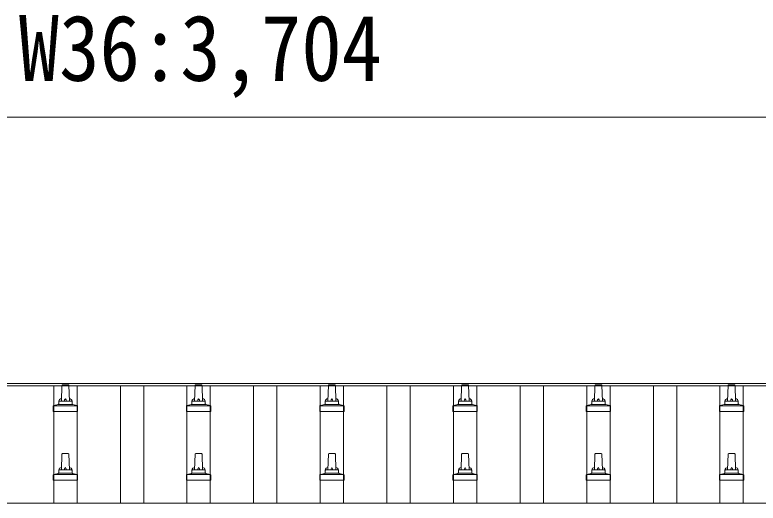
# Model space of a CAD drawing. Units: millimetres, scale not verified. Extents: x -14053 to 14053, y -9700 to 9700.
# Drawn here: x -6496 to -5380, y 3406 to 4138 of the extents above; entities that cross this region are included whole.
import ezdxf
from ezdxf.enums import TextEntityAlignment as Align

# ---------------------------------------------------------------- set-up
doc = ezdxf.new("R2010")
doc.units = ezdxf.units.MM
doc.header["$LTSCALE"] = 50
for name, color, linetype, lineweight in [('0-2_建具', 4, 'Continuous', 9), ('0-6_手摺', 5, 'Continuous', 5), ('0-8_外構', 6, 'Continuous', 9)]:
    doc.layers.add(name, color=color, linetype=linetype, lineweight=lineweight)
doc.styles.add('ＭＳ ゴシック', font='')
doc.styles.get('ＭＳ ゴシック').set_extended_font_data('MS Gothic')

msp = doc.modelspace()

# ---------------------------------------------------------------- linework, layer by layer
at = {"layer": '0-2_建具'}
for p, q in [((-8042.69, 3585.18), (-4396.69, 3585.18)), ((-8042.69, 3581.59), (-4396.69, 3581.59)), ((-6437.19, 3405.57), (-6437.19, 3581.59)), ((-6402.19, 3405.57), (-6402.19, 3581.59)), ((-6337.19, 3405.57), (-6337.19, 3581.59)), ((-6302.19, 3405.57), (-6302.19, 3581.59)), ((-6237.19, 3405.57), (-6237.19, 3581.59)), ((-6202.19, 3405.57), (-6202.19, 3581.59)), ((-6137.19, 3405.57), (-6137.19, 3581.59)), ((-6102.19, 3405.57), (-6102.19, 3581.59)), ((-6037.19, 3405.57), (-6037.19, 3581.59)), ((-6002.19, 3405.57), (-6002.19, 3581.59)), ((-5937.19, 3405.57), (-5937.19, 3581.59)), ((-5902.19, 3405.57), (-5902.19, 3581.59)), ((-5837.19, 3405.57), (-5837.19, 3581.59)), ((-5802.19, 3405.57), (-5802.19, 3581.59)), ((-5737.19, 3405.57), (-5737.19, 3581.59)), ((-5702.19, 3405.57), (-5702.19, 3581.59)), ((-5637.19, 3405.57), (-5637.19, 3581.59)), ((-5602.19, 3405.57), (-5602.19, 3581.59)), ((-5537.19, 3405.57), (-5537.19, 3581.59)), ((-5502.19, 3405.57), (-5502.19, 3581.59)), ((-5437.19, 3405.57), (-5437.19, 3581.59)), ((-5402.19, 3405.57), (-5402.19, 3581.59)), ((-8040.69, 3405.57), (-4398.69, 3405.57))]:
    msp.add_line(p, q, dxfattribs=at)
at = {"layer": '0-6_手摺'}
for p, q in [((-6425.69, 3558.66), (-6424.97, 3582.18)), ((-6423.97, 3583.16), (-6415.42, 3583.16)), ((-6414.42, 3582.18), (-6413.69, 3558.66)), ((-6225.69, 3558.66), (-6224.97, 3582.18)), ((-6223.97, 3583.16), (-6215.42, 3583.16)), ((-6214.42, 3582.18), (-6213.69, 3558.66)), ((-6025.69, 3558.66), (-6024.97, 3582.18)), ((-6023.97, 3583.16), (-6015.42, 3583.16)), ((-6014.42, 3582.18), (-6013.69, 3558.66)), ((-5825.69, 3558.66), (-5824.97, 3582.18)), ((-5823.97, 3583.16), (-5815.42, 3583.16)), ((-5814.42, 3582.18), (-5813.69, 3558.66)), ((-5625.69, 3558.66), (-5624.97, 3582.18)), ((-5623.97, 3583.16), (-5615.42, 3583.16)), ((-5614.42, 3582.18), (-5613.69, 3558.66)), ((-5425.69, 3558.66), (-5424.97, 3582.18)), ((-5423.97, 3583.16), (-5415.42, 3583.16)), ((-5414.42, 3582.18), (-5413.69, 3558.66)), ((-6437.94, 3543.16), (-6437.94, 3550.87)), ((-6437.56, 3551.66), (-6401.82, 3551.66)), ((-6437.18, 3551.84), (-6430.46, 3553.47)), ((-6430.07, 3553.66), (-6409.31, 3553.66)), ((-6429.69, 3554.45), (-6429.69, 3558.66)), ((-6428.69, 3558.66), (-6410.69, 3558.66)), ((-6409.69, 3554.45), (-6409.69, 3558.66)), ((-6402.21, 3551.84), (-6408.93, 3553.47)), ((-6401.44, 3543.16), (-6401.44, 3550.87)), ((-6237.94, 3543.16), (-6237.94, 3550.87)), ((-6237.56, 3551.66), (-6201.82, 3551.66)), ((-6237.18, 3551.84), (-6230.46, 3553.47)), ((-6230.07, 3553.66), (-6209.31, 3553.66)), ((-6229.69, 3554.45), (-6229.69, 3558.66)), ((-6228.69, 3558.66), (-6210.69, 3558.66)), ((-6209.69, 3554.45), (-6209.69, 3558.66)), ((-6202.21, 3551.84), (-6208.93, 3553.47)), ((-6201.44, 3543.16), (-6201.44, 3550.87)), ((-6037.94, 3543.16), (-6037.94, 3550.87)), ((-6037.56, 3551.66), (-6001.82, 3551.66)), ((-6037.18, 3551.84), (-6030.46, 3553.47)), ((-6030.07, 3553.66), (-6009.31, 3553.66)), ((-6029.69, 3554.45), (-6029.69, 3558.66)), ((-6028.69, 3558.66), (-6010.69, 3558.66)), ((-6009.69, 3554.45), (-6009.69, 3558.66)), ((-6002.21, 3551.84), (-6008.93, 3553.47)), ((-6001.44, 3543.16), (-6001.44, 3550.87)), ((-5837.94, 3543.16), (-5837.94, 3550.87)), ((-5837.56, 3551.66), (-5801.82, 3551.66)), ((-5837.18, 3551.84), (-5830.46, 3553.47)), ((-5830.07, 3553.66), (-5809.31, 3553.66)), ((-5829.69, 3554.45), (-5829.69, 3558.66)), ((-5828.69, 3558.66), (-5810.69, 3558.66)), ((-5809.69, 3554.45), (-5809.69, 3558.66)), ((-5802.21, 3551.84), (-5808.93, 3553.47)), ((-5801.44, 3543.16), (-5801.44, 3550.87)), ((-5637.94, 3543.16), (-5637.94, 3550.87)), ((-5637.56, 3551.66), (-5601.82, 3551.66)), ((-5637.18, 3551.84), (-5630.46, 3553.47)), ((-5630.07, 3553.66), (-5609.31, 3553.66)), ((-5629.69, 3554.45), (-5629.69, 3558.66)), ((-5628.69, 3558.66), (-5610.69, 3558.66)), ((-5609.69, 3554.45), (-5609.69, 3558.66)), ((-5602.21, 3551.84), (-5608.93, 3553.47)), ((-5601.44, 3543.16), (-5601.44, 3550.87)), ((-5437.94, 3543.16), (-5437.94, 3550.87)), ((-5437.56, 3551.66), (-5401.82, 3551.66)), ((-5437.18, 3551.84), (-5430.46, 3553.47)), ((-5430.07, 3553.66), (-5409.31, 3553.66)), ((-5429.69, 3554.45), (-5429.69, 3558.66)), ((-5428.69, 3558.66), (-5410.69, 3558.66)), ((-5409.69, 3554.45), (-5409.69, 3558.66)), ((-5402.21, 3551.84), (-5408.93, 3553.47)), ((-5401.44, 3543.16), (-5401.44, 3550.87)), ((-6401.44, 3543.16), (-6437.94, 3543.16)), ((-6201.44, 3543.16), (-6237.94, 3543.16)), ((-6001.44, 3543.16), (-6037.94, 3543.16)), ((-5801.44, 3543.16), (-5837.94, 3543.16)), ((-5601.44, 3543.16), (-5637.94, 3543.16)), ((-5401.44, 3543.16), (-5437.94, 3543.16)), ((-6425.69, 3455.33), (-6424.97, 3478.85)), ((-6423.97, 3479.83), (-6415.42, 3479.83)), ((-6414.42, 3478.85), (-6413.69, 3455.33)), ((-6225.69, 3455.33), (-6224.97, 3478.85)), ((-6223.97, 3479.83), (-6215.42, 3479.83)), ((-6214.42, 3478.85), (-6213.69, 3455.33)), ((-6025.69, 3455.33), (-6024.97, 3478.85)), ((-6023.97, 3479.83), (-6015.42, 3479.83)), ((-6014.42, 3478.85), (-6013.69, 3455.33)), ((-5825.69, 3455.33), (-5824.97, 3478.85)), ((-5823.97, 3479.83), (-5815.42, 3479.83)), ((-5814.42, 3478.85), (-5813.69, 3455.33)), ((-5625.69, 3455.33), (-5624.97, 3478.85)), ((-5623.97, 3479.83), (-5615.42, 3479.83)), ((-5614.42, 3478.85), (-5613.69, 3455.33)), ((-5425.69, 3455.33), (-5424.97, 3478.85)), ((-5423.97, 3479.83), (-5415.42, 3479.83)), ((-5414.42, 3478.85), (-5413.69, 3455.33)), ((-6437.94, 3439.83), (-6437.94, 3447.54)), ((-6437.56, 3448.33), (-6401.82, 3448.33)), ((-6437.18, 3448.51), (-6430.46, 3450.14)), ((-6430.07, 3450.33), (-6409.31, 3450.33)), ((-6429.69, 3451.11), (-6429.69, 3455.33)), ((-6428.69, 3455.33), (-6410.69, 3455.33)), ((-6409.69, 3451.11), (-6409.69, 3455.33)), ((-6402.21, 3448.51), (-6408.93, 3450.14)), ((-6401.44, 3439.83), (-6401.44, 3447.54)), ((-6237.94, 3439.83), (-6237.94, 3447.54)), ((-6237.56, 3448.33), (-6201.82, 3448.33)), ((-6237.18, 3448.51), (-6230.46, 3450.14)), ((-6230.07, 3450.33), (-6209.31, 3450.33)), ((-6229.69, 3451.11), (-6229.69, 3455.33)), ((-6228.69, 3455.33), (-6210.69, 3455.33)), ((-6209.69, 3451.11), (-6209.69, 3455.33)), ((-6202.21, 3448.51), (-6208.93, 3450.14)), ((-6201.44, 3439.83), (-6201.44, 3447.54)), ((-6037.94, 3439.83), (-6037.94, 3447.54)), ((-6037.56, 3448.33), (-6001.82, 3448.33)), ((-6037.18, 3448.51), (-6030.46, 3450.14)), ((-6030.07, 3450.33), (-6009.31, 3450.33)), ((-6029.69, 3451.11), (-6029.69, 3455.33)), ((-6028.69, 3455.33), (-6010.69, 3455.33)), ((-6009.69, 3451.11), (-6009.69, 3455.33)), ((-6002.21, 3448.51), (-6008.93, 3450.14)), ((-6001.44, 3439.83), (-6001.44, 3447.54)), ((-5837.94, 3439.83), (-5837.94, 3447.54)), ((-5837.56, 3448.33), (-5801.82, 3448.33)), ((-5837.18, 3448.51), (-5830.46, 3450.14)), ((-5830.07, 3450.33), (-5809.31, 3450.33)), ((-5829.69, 3451.11), (-5829.69, 3455.33)), ((-5828.69, 3455.33), (-5810.69, 3455.33)), ((-5809.69, 3451.11), (-5809.69, 3455.33)), ((-5802.21, 3448.51), (-5808.93, 3450.14)), ((-5801.44, 3439.83), (-5801.44, 3447.54)), ((-5637.94, 3439.83), (-5637.94, 3447.54)), ((-5637.56, 3448.33), (-5601.82, 3448.33)), ((-5637.18, 3448.51), (-5630.46, 3450.14)), ((-5630.07, 3450.33), (-5609.31, 3450.33)), ((-5629.69, 3451.11), (-5629.69, 3455.33)), ((-5628.69, 3455.33), (-5610.69, 3455.33)), ((-5609.69, 3451.11), (-5609.69, 3455.33)), ((-5602.21, 3448.51), (-5608.93, 3450.14)), ((-5601.44, 3439.83), (-5601.44, 3447.54)), ((-5437.94, 3439.83), (-5437.94, 3447.54)), ((-5437.56, 3448.33), (-5401.82, 3448.33)), ((-5437.18, 3448.51), (-5430.46, 3450.14)), ((-5430.07, 3450.33), (-5409.31, 3450.33)), ((-5429.69, 3451.11), (-5429.69, 3455.33)), ((-5428.69, 3455.33), (-5410.69, 3455.33)), ((-5409.69, 3451.11), (-5409.69, 3455.33)), ((-5402.21, 3448.51), (-5408.93, 3450.14)), ((-5401.44, 3439.83), (-5401.44, 3447.54)), ((-6401.44, 3439.83), (-6437.94, 3439.83)), ((-6201.44, 3439.83), (-6237.94, 3439.83)), ((-6001.44, 3439.83), (-6037.94, 3439.83)), ((-5801.44, 3439.83), (-5837.94, 3439.83)), ((-5601.44, 3439.83), (-5637.94, 3439.83)), ((-5401.44, 3439.83), (-5437.94, 3439.83))]:
    msp.add_line(p, q, dxfattribs=at)
for centre, radius, start, end in [((-6423.97, 3582.16), 1, 90, 178.60509), ((-6415.42, 3582.16), 1, 1.39491, 90), ((-6223.97, 3582.16), 1, 90, 178.60509), ((-6215.42, 3582.16), 1, 1.39491, 90), ((-6023.97, 3582.16), 1, 90, 178.60509), ((-6015.42, 3582.16), 1, 1.39491, 90), ((-5823.97, 3582.16), 1, 90, 178.60509), ((-5815.42, 3582.16), 1, 1.39491, 90), ((-5623.97, 3582.16), 1, 90, 178.60509), ((-5615.42, 3582.16), 1, 1.39491, 90), ((-5423.97, 3582.16), 1, 90, 178.60509), ((-5415.42, 3582.16), 1, 1.39491, 90), ((-6425.61, 3558.02), 4.13, 90, 171.17633), ((-6416.36, 3558.66), 4.83, 133.60282, 180), ((-6423.03, 3558.66), 4.83, 0, 46.39718), ((-6413.78, 3558.02), 4.13, 8.82367, 90), ((-6225.61, 3558.02), 4.13, 90, 171.17633), ((-6216.36, 3558.66), 4.83, 133.60282, 180), ((-6223.03, 3558.66), 4.83, 0, 46.39718), ((-6213.78, 3558.02), 4.13, 8.82367, 90), ((-6025.61, 3558.02), 4.13, 90, 171.17633), ((-6016.36, 3558.66), 4.83, 133.60282, 180), ((-6023.03, 3558.66), 4.83, 0, 46.39718), ((-6013.78, 3558.02), 4.13, 8.82367, 90), ((-5825.61, 3558.02), 4.13, 90, 171.17633), ((-5816.36, 3558.66), 4.83, 133.60282, 180), ((-5823.03, 3558.66), 4.83, 0, 46.39718), ((-5813.78, 3558.02), 4.13, 8.82367, 90), ((-5625.61, 3558.02), 4.13, 90, 171.17633), ((-5616.36, 3558.66), 4.83, 133.60282, 180), ((-5623.03, 3558.66), 4.83, 0, 46.39718), ((-5613.78, 3558.02), 4.13, 8.82367, 90), ((-5425.61, 3558.02), 4.13, 90, 171.17633), ((-5416.36, 3558.66), 4.83, 133.60282, 180), ((-5423.03, 3558.66), 4.83, 0, 46.39718), ((-5413.78, 3558.02), 4.13, 8.82367, 90), ((-6436.94, 3550.87), 1, 103.62699, 180), ((-6430.69, 3554.45), 1, 283.62699, 0), ((-6428.69, 3557.66), 1, 90, 180), ((-6410.69, 3557.66), 1, 0, 90), ((-6408.69, 3554.45), 1, 180, 256.37301), ((-6402.44, 3550.87), 1, 0, 76.37301), ((-6236.94, 3550.87), 1, 103.62699, 180), ((-6230.69, 3554.45), 1, 283.62699, 0), ((-6228.69, 3557.66), 1, 90, 180), ((-6210.69, 3557.66), 1, 0, 90), ((-6208.69, 3554.45), 1, 180, 256.37301), ((-6202.44, 3550.87), 1, 0, 76.37301), ((-6036.94, 3550.87), 1, 103.62699, 180), ((-6030.69, 3554.45), 1, 283.62699, 0), ((-6028.69, 3557.66), 1, 90, 180), ((-6010.69, 3557.66), 1, 0, 90), ((-6008.69, 3554.45), 1, 180, 256.37301), ((-6002.44, 3550.87), 1, 0, 76.37301), ((-5836.94, 3550.87), 1, 103.62699, 180), ((-5830.69, 3554.45), 1, 283.62699, 0), ((-5828.69, 3557.66), 1, 90, 180), ((-5810.69, 3557.66), 1, 0, 90), ((-5808.69, 3554.45), 1, 180, 256.37301), ((-5802.44, 3550.87), 1, 0, 76.37301), ((-5636.94, 3550.87), 1, 103.62699, 180), ((-5630.69, 3554.45), 1, 283.62699, 0), ((-5628.69, 3557.66), 1, 90, 180), ((-5610.69, 3557.66), 1, 0, 90), ((-5608.69, 3554.45), 1, 180, 256.37301), ((-5602.44, 3550.87), 1, 0, 76.37301), ((-5436.94, 3550.87), 1, 103.62699, 180), ((-5430.69, 3554.45), 1, 283.62699, 0), ((-5428.69, 3557.66), 1, 90, 180), ((-5410.69, 3557.66), 1, 0, 90), ((-5408.69, 3554.45), 1, 180, 256.37301), ((-5402.44, 3550.87), 1, 0, 76.37301), ((-6423.97, 3478.83), 1, 90, 178.60509), ((-6415.42, 3478.83), 1, 1.39491, 90), ((-6223.97, 3478.83), 1, 90, 178.60509), ((-6215.42, 3478.83), 1, 1.39491, 90), ((-6023.97, 3478.83), 1, 90, 178.60509), ((-6015.42, 3478.83), 1, 1.39491, 90), ((-5823.97, 3478.83), 1, 90, 178.60509), ((-5815.42, 3478.83), 1, 1.39491, 90), ((-5623.97, 3478.83), 1, 90, 178.60509), ((-5615.42, 3478.83), 1, 1.39491, 90), ((-5423.97, 3478.83), 1, 90, 178.60509), ((-5415.42, 3478.83), 1, 1.39491, 90), ((-6425.61, 3454.69), 4.13, 90, 171.17633), ((-6416.36, 3455.33), 4.83, 133.60282, 180), ((-6423.03, 3455.33), 4.83, 0, 46.39718), ((-6413.78, 3454.69), 4.13, 8.82367, 90), ((-6225.61, 3454.69), 4.13, 90, 171.17633), ((-6216.36, 3455.33), 4.83, 133.60282, 180), ((-6223.03, 3455.33), 4.83, 0, 46.39718), ((-6213.78, 3454.69), 4.13, 8.82367, 90), ((-6025.61, 3454.69), 4.13, 90, 171.17633), ((-6016.36, 3455.33), 4.83, 133.60282, 180), ((-6023.03, 3455.33), 4.83, 0, 46.39718), ((-6013.78, 3454.69), 4.13, 8.82367, 90), ((-5825.61, 3454.69), 4.13, 90, 171.17633), ((-5816.36, 3455.33), 4.83, 133.60282, 180), ((-5823.03, 3455.33), 4.83, 0, 46.39718), ((-5813.78, 3454.69), 4.13, 8.82367, 90), ((-5625.61, 3454.69), 4.13, 90, 171.17633), ((-5616.36, 3455.33), 4.83, 133.60282, 180), ((-5623.03, 3455.33), 4.83, 0, 46.39718), ((-5613.78, 3454.69), 4.13, 8.82367, 90), ((-5425.61, 3454.69), 4.13, 90, 171.17633), ((-5416.36, 3455.33), 4.83, 133.60282, 180), ((-5423.03, 3455.33), 4.83, 0, 46.39718), ((-5413.78, 3454.69), 4.13, 8.82367, 90), ((-6436.94, 3447.54), 1, 103.62699, 180), ((-6430.69, 3451.11), 1, 283.62699, 0), ((-6428.69, 3454.33), 1, 90, 180), ((-6410.69, 3454.33), 1, 0, 90), ((-6408.69, 3451.11), 1, 180, 256.37301), ((-6402.44, 3447.54), 1, 0, 76.37301), ((-6236.94, 3447.54), 1, 103.62699, 180), ((-6230.69, 3451.11), 1, 283.62699, 0), ((-6228.69, 3454.33), 1, 90, 180), ((-6210.69, 3454.33), 1, 0, 90), ((-6208.69, 3451.11), 1, 180, 256.37301), ((-6202.44, 3447.54), 1, 0, 76.37301), ((-6036.94, 3447.54), 1, 103.62699, 180), ((-6030.69, 3451.11), 1, 283.62699, 0), ((-6028.69, 3454.33), 1, 90, 180), ((-6010.69, 3454.33), 1, 0, 90), ((-6008.69, 3451.11), 1, 180, 256.37301), ((-6002.44, 3447.54), 1, 0, 76.37301), ((-5836.94, 3447.54), 1, 103.62699, 180), ((-5830.69, 3451.11), 1, 283.62699, 0), ((-5828.69, 3454.33), 1, 90, 180), ((-5810.69, 3454.33), 1, 0, 90), ((-5808.69, 3451.11), 1, 180, 256.37301), ((-5802.44, 3447.54), 1, 0, 76.37301), ((-5636.94, 3447.54), 1, 103.62699, 180), ((-5630.69, 3451.11), 1, 283.62699, 0), ((-5628.69, 3454.33), 1, 90, 180), ((-5610.69, 3454.33), 1, 0, 90), ((-5608.69, 3451.11), 1, 180, 256.37301), ((-5602.44, 3447.54), 1, 0, 76.37301), ((-5436.94, 3447.54), 1, 103.62699, 180), ((-5430.69, 3451.11), 1, 283.62699, 0), ((-5428.69, 3454.33), 1, 90, 180), ((-5410.69, 3454.33), 1, 0, 90), ((-5408.69, 3451.11), 1, 180, 256.37301), ((-5402.44, 3447.54), 1, 0, 76.37301)]:
    msp.add_arc(centre, radius, start, end, dxfattribs=at)
at = {"layer": '0-8_外構'}
msp.add_line((-8071.69, 3984.18), (-4367.69, 3984.18), dxfattribs=at)

# ---------------------------------------------------------------- texts
at = {"layer": '0-8_外構', "color": 7, "style": 'ＭＳ ゴシック', "width": 0.9}
msp.add_text('W36:3,704', height=98.97, dxfattribs=at).set_placement((-6489.69, 4009.18), align=Align.BOTTOM_LEFT)

doc.saveas('drawing.dxf')
